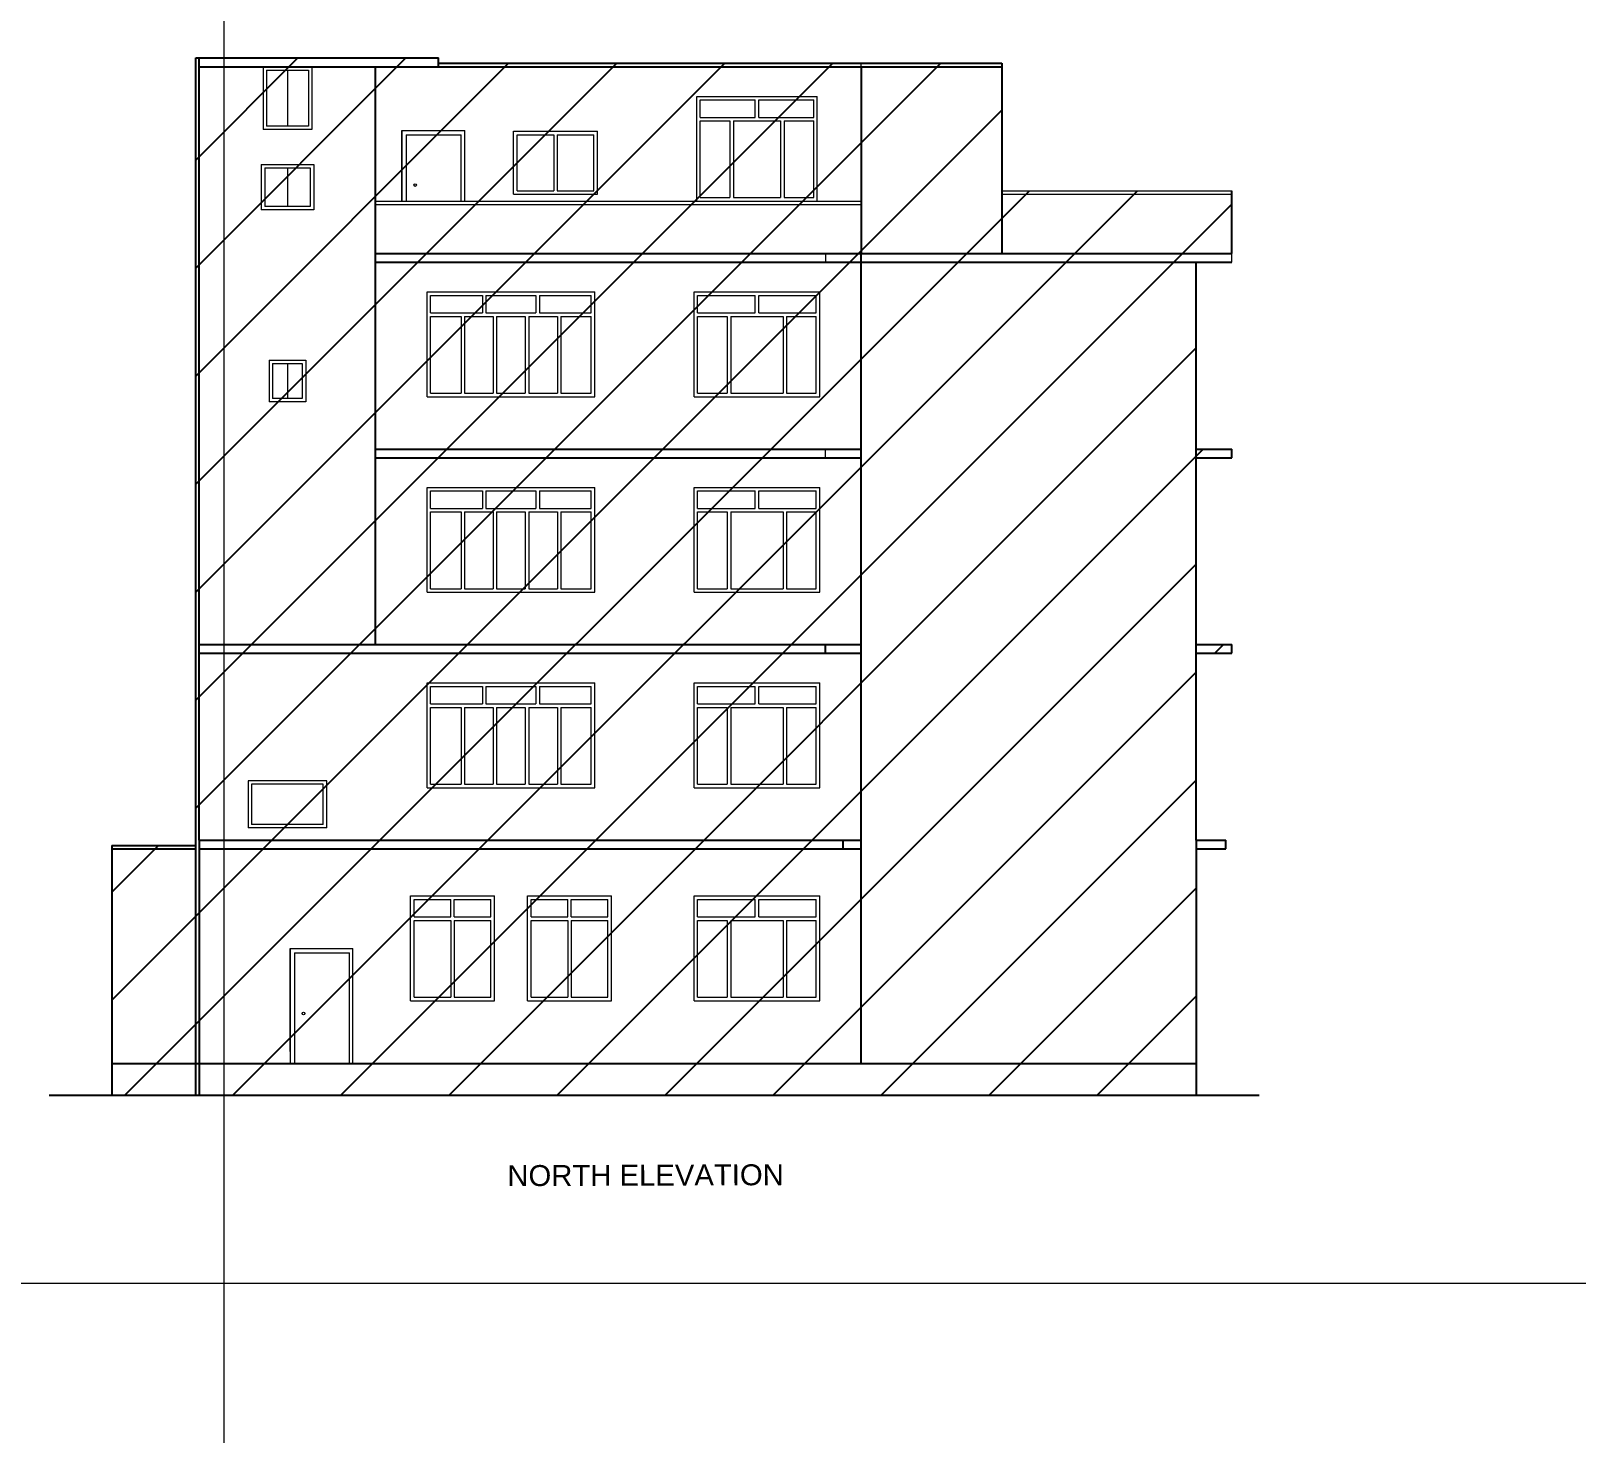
# Model space of a CAD drawing. Header units: inches. Extents: x 6873 to 34015, y -4436 to 8204.
# Drawn here: x 16381 to 17266, y -624 to 179 of the extents above; entities that cross this region are included whole.
import ezdxf

# ---------------------------------------------------------------- set-up
doc = ezdxf.new("R2010")
doc.units = ezdxf.units.IN
doc.header["$LTSCALE"] = 5
doc.header["$MEASUREMENT"] = 0
for name, color, linetype, lineweight in [('A-WALL', 7, 'Continuous', 9), ('DOOR', 62, 'Continuous', 0), ('ele1', 21, 'Continuous', 20), ('Railing', 43, 'Continuous', 18), ('win', 5, 'Continuous', 18)]:
    doc.layers.add(name, color=color, linetype=linetype, lineweight=lineweight)
doc.layers.add('column', color=4, linetype='Continuous')
doc.layers.add('WALL', color=7, linetype='Continuous')
doc.styles.add('DIMTEXT', font='arial.ttf', dxfattribs={"height": 8})

msp = doc.modelspace()

# ---------------------------------------------------------------- hatches: boundary and pattern name
at = {"layer": 'WALL', "linetype": 'ByBlock', "ltscale": 5, "true_color": 0xf8991e}
h = msp.add_hatch(dxfattribs=at)
h.set_pattern_fill('ANSI31', color=30, scale=350)
h.set_pattern_definition([(45, (9223.244, 3742.42), (-30.93592, 30.93592), [])])
h.paths.add_polyline_path([(16475.21, 163.45), (16475.21, -287.55), (16427.21, -287.55), (16427.21, -430.55), (17048.21, -430.55), (17048.21, -289.55), (17065.24, -289.55), (17065.24, -284.55), (17048.21, -284.55), (17048.21, -177.55), (17068.65, -177.55), (17068.65, -172.55), (17048.21, -172.55), (17048.21, -65.55), (17068.65, -65.55), (17068.65, -60.55), (17048.21, -60.55), (17048.21, 46.45), (17068.65, 46.45), (17068.65, 87.45), (16936.92, 87.45), (16936.92, 160.45), (16614.29, 160.45), (16614.29, 163.45)])

# ---------------------------------------------------------------- linework, layer by layer
at = {"layer": 'A-WALL', "ltscale": 5}
for p, q in [((16475.21, 163.45), (16477.29, 163.45)), ((16856.29, 158.45), (16856.29, 160.45)), ((16835.85, 51.45), (16835.85, 46.45)), ((17068.65, 46.45), (17068.65, 51.45)), ((16835.85, -65.55), (16835.85, -60.55))]:
    msp.add_line(p, q, dxfattribs=at)
msp.add_xline((16491.5, -1297.44), (0, 1), dxfattribs=at)
for centre, radius in [((15105.47, 278.39), 4288.21), ((16600.94, 90.69), 0.766), ((16536.94, -383.8), 0.766)]:
    msp.add_circle(centre, radius, dxfattribs=at)
at = {"layer": 'DOOR', "lineweight": 13}
for p, q in [((16593.29, 81.45), (16593.29, 121.94)), ((16593.29, 121.94), (16593.29, 81.45)), ((16593.29, 121.94), (16629.29, 121.94)), ((16595.79, 119.44), (16595.79, 81.45)), ((16595.79, 119.44), (16627.29, 119.44)), ((16627.29, 81.45), (16627.29, 119.44)), ((16629.29, 81.45), (16629.29, 121.94)), ((16529.29, -405.61), (16529.29, -346.55)), ((16529.29, -346.55), (16529.29, -412.55)), ((16529.29, -346.55), (16565.29, -346.55)), ((16531.79, -349.05), (16531.79, -412.55)), ((16531.79, -349.05), (16563.29, -349.05)), ((16563.29, -412.55), (16563.29, -349.05)), ((16565.29, -412.55), (16565.29, -346.55))]:
    msp.add_line(p, q, dxfattribs=at)
at = {"layer": 'ele1'}
msp.add_lwpolyline([(15605.87, 1616.89), (18690.84, 1616.89), (18690.84, -538.44), (15605.87, -538.44)], close=True, dxfattribs=at)
msp.add_lwpolyline([(15605.87, 1616.89), (18690.84, 1616.89), (18690.84, -538.44), (15605.87, -538.44)], close=True, dxfattribs=at)
at = {"layer": 'Railing', "color": 30}
for p, q in [((16578.29, 81.45), (16856.29, 81.45)), ((16936.92, 87.45), (17068.65, 87.45)), ((16936.92, 85.45), (17068.65, 85.45)), ((16578.29, 79.45), (16856.29, 79.45))]:
    msp.add_line(p, q, dxfattribs=at)
at = {"layer": 'WALL', "color": 2, "linetype": 'ByBlock', "ltscale": 5}
for p, q in [((16475.21, -430.55), (16475.21, 163.45)), ((16475.21, 163.45), (16614.29, 163.45)), ((16477.29, -284.55), (16477.29, 163.45)), ((16614.29, 158.45), (16614.29, 163.45)), ((16614.29, 160.45), (16936.92, 160.45)), ((16936.92, 160.45), (16936.92, 51.45)), ((16477.29, 158.45), (16614.29, 158.45)), ((16578.29, -172.55), (16578.29, 158.45)), ((16614.29, 158.45), (16936.92, 158.45)), ((16856.29, 158.45), (16856.29, 51.45)), ((17068.65, 51.45), (17068.65, 87.45)), ((16578.29, 51.45), (16936.92, 51.45)), ((16578.29, 46.45), (16856.29, 46.45)), ((16856.29, -412.55), (16856.29, 51.45)), ((16856.29, 46.45), (17068.65, 46.45)), ((16936.92, 51.45), (17068.65, 51.45)), ((17048.21, -172.55), (17048.21, 46.45)), ((16578.29, -60.55), (16856.29, -60.55)), ((17048.21, -60.55), (17068.65, -60.55)), ((17068.65, -65.55), (17068.65, -60.55)), ((16578.29, -65.55), (16856.29, -65.55)), ((16578.29, -172.55), (16578.29, -65.55)), ((17048.21, -65.55), (17068.65, -65.55)), ((16477.29, -172.55), (16856.29, -172.55)), ((16835.85, -177.55), (16835.85, -172.55)), ((17048.21, -172.55), (17068.65, -172.55)), ((17048.21, -284.55), (17048.21, -172.55)), ((17068.65, -177.55), (17068.65, -172.55)), ((16477.29, -177.55), (16856.29, -177.55)), ((17048.21, -177.55), (17068.65, -177.55)), ((16427.21, -287.55), (16475.21, -287.55)), ((16427.21, -287.55), (16427.21, -430.55)), ((16427.21, -289.55), (16475.21, -289.55)), ((16477.29, -284.55), (16856.29, -284.55)), ((16477.29, -284.55), (16477.29, -430.55)), ((16477.29, -289.55), (16856.29, -289.55)), ((16846.07, -289.55), (16846.07, -284.55)), ((17048.21, -284.55), (17065.24, -284.55)), ((17048.21, -284.55), (17048.21, -430.55)), ((17048.21, -289.55), (17065.24, -289.55)), ((17065.24, -289.55), (17065.24, -284.55)), ((16427.21, -412.55), (17048.21, -412.55)), ((16391.21, -430.55), (17084.21, -430.55))]:
    msp.add_line(p, q, dxfattribs=at)
at = {"layer": 'win'}
for p, q in [((16513.79, 158.45), (16513.79, 122.45)), ((16513.79, 158.45), (16541.79, 158.45)), ((16515.79, 156.45), (16515.79, 124.45)), ((16515.79, 156.45), (16539.79, 156.45)), ((16527.79, 156.45), (16527.79, 124.45)), ((16539.79, 156.45), (16539.79, 124.45)), ((16541.79, 158.45), (16541.79, 122.45)), ((16762.17, 141.45), (16831.17, 141.45)), ((16762.17, 81.45), (16762.17, 141.45)), ((16764.17, 139.45), (16795.67, 139.45)), ((16764.17, 129.45), (16764.17, 139.45)), ((16795.67, 129.45), (16795.67, 139.45)), ((16797.67, 139.45), (16829.17, 139.45)), ((16797.67, 129.45), (16797.67, 139.45)), ((16829.17, 129.45), (16829.17, 139.45)), ((16831.17, 81.45), (16831.17, 141.45)), ((16539.79, 124.45), (16515.79, 124.45)), ((16764.17, 129.45), (16795.67, 129.45)), ((16764.17, 127.45), (16781.17, 127.45)), ((16764.17, 83.45), (16764.17, 127.45)), ((16781.17, 127.45), (16781.17, 83.45)), ((16783.17, 127.45), (16810.17, 127.45)), ((16783.17, 127.45), (16783.17, 83.45)), ((16797.67, 129.45), (16829.17, 129.45)), ((16810.17, 127.45), (16810.17, 83.45)), ((16812.17, 127.45), (16829.17, 127.45)), ((16812.17, 127.45), (16812.17, 83.45)), ((16829.17, 83.45), (16829.17, 127.45)), ((16541.79, 122.45), (16513.79, 122.45)), ((16657.29, 121.45), (16705.29, 121.45)), ((16657.29, 85.45), (16657.29, 121.45)), ((16659.29, 87.45), (16659.29, 119.45)), ((16659.29, 119.45), (16680.29, 119.45)), ((16680.29, 119.45), (16680.29, 87.45)), ((16682.29, 119.45), (16703.29, 119.45)), ((16682.29, 119.45), (16682.29, 87.45)), ((16703.29, 87.45), (16703.29, 119.45)), ((16705.29, 85.45), (16705.29, 121.45)), ((16512.79, 102.45), (16512.79, 76.45)), ((16512.79, 102.45), (16542.79, 102.45)), ((16514.79, 100.45), (16514.79, 78.45)), ((16514.79, 100.45), (16540.79, 100.45)), ((16527.79, 100.45), (16527.79, 78.45)), ((16540.79, 100.45), (16540.79, 78.45)), ((16542.79, 102.45), (16542.79, 76.45)), ((16657.29, 85.45), (16705.29, 85.45)), ((16659.29, 87.45), (16680.29, 87.45)), ((16682.29, 87.45), (16703.29, 87.45)), ((16762.17, 81.45), (16831.17, 81.45)), ((16764.17, 83.45), (16781.17, 83.45)), ((16783.17, 83.45), (16810.17, 83.45)), ((16812.17, 83.45), (16829.17, 83.45)), ((16542.79, 76.45), (16512.79, 76.45)), ((16540.79, 78.45), (16514.79, 78.45)), ((16607.79, 29.45), (16703.79, 29.45)), ((16607.79, -30.55), (16607.79, 29.45)), ((16609.79, 27.45), (16639.45, 27.45)), ((16609.79, 17.45), (16609.79, 27.45)), ((16639.45, 27.45), (16639.45, 17.45)), ((16641.45, 27.45), (16670.12, 27.45)), ((16641.45, 27.45), (16641.45, 17.45)), ((16670.12, 27.45), (16670.12, 17.45)), ((16672.12, 27.45), (16701.79, 27.45)), ((16672.12, 27.45), (16672.12, 17.45)), ((16701.79, 17.45), (16701.79, 27.45)), ((16703.79, -30.55), (16703.79, 29.45)), ((16760.67, 29.45), (16832.67, 29.45)), ((16760.67, -30.55), (16760.67, 29.45)), ((16762.67, 27.45), (16795.67, 27.45)), ((16762.67, 17.45), (16762.67, 27.45)), ((16795.67, 17.45), (16795.67, 27.45)), ((16797.67, 27.45), (16830.67, 27.45)), ((16797.67, 17.45), (16797.67, 27.45)), ((16830.67, 17.45), (16830.67, 27.45)), ((16832.67, -30.55), (16832.67, 29.45)), ((16609.79, 17.45), (16639.45, 17.45)), ((16609.79, 15.45), (16627.19, 15.45)), ((16609.79, -28.55), (16609.79, 15.45)), ((16627.19, 15.45), (16627.19, -28.55)), ((16629.19, 15.45), (16645.59, 15.45)), ((16629.19, 15.45), (16629.19, -28.55)), ((16641.45, 17.45), (16670.12, 17.45)), ((16645.59, 15.45), (16645.59, -28.55)), ((16647.59, 15.45), (16663.99, 15.45)), ((16647.59, 15.45), (16647.59, -28.55)), ((16663.99, 15.45), (16663.99, -28.55)), ((16665.99, 15.45), (16682.39, 15.45)), ((16665.99, 15.45), (16665.99, -28.55)), ((16672.12, 17.45), (16701.79, 17.45)), ((16682.39, 15.45), (16682.39, -28.55)), ((16684.39, 15.45), (16701.79, 15.45)), ((16684.39, 15.45), (16684.39, -28.55)), ((16701.79, -28.55), (16701.79, 15.45)), ((16762.67, 17.45), (16795.67, 17.45)), ((16762.67, 15.45), (16779.67, 15.45)), ((16762.67, -28.55), (16762.67, 15.45)), ((16779.67, 15.45), (16779.67, -28.55)), ((16781.67, 15.45), (16811.67, 15.45)), ((16781.67, 15.45), (16781.67, -28.55)), ((16797.67, 17.45), (16830.67, 17.45)), ((16811.67, 15.45), (16811.67, -28.55)), ((16813.67, 15.45), (16830.67, 15.45)), ((16813.67, 15.45), (16813.67, -28.55)), ((16830.67, -28.55), (16830.67, 15.45)), ((16517.29, -9.55), (16517.29, -33.55)), ((16517.29, -9.55), (16538.29, -9.55)), ((16519.29, -11.55), (16519.29, -31.55)), ((16519.29, -11.55), (16536.29, -11.55)), ((16527.79, -11.55), (16527.79, -31.55)), ((16536.29, -11.55), (16536.29, -31.55)), ((16538.29, -9.55), (16538.29, -33.55)), ((16538.29, -33.55), (16517.29, -33.55)), ((16536.29, -31.55), (16519.29, -31.55)), ((16607.79, -30.55), (16703.79, -30.55)), ((16609.79, -28.55), (16627.19, -28.55)), ((16629.19, -28.55), (16645.59, -28.55)), ((16647.59, -28.55), (16663.99, -28.55)), ((16665.99, -28.55), (16682.39, -28.55)), ((16684.39, -28.55), (16701.79, -28.55)), ((16760.67, -30.55), (16832.67, -30.55)), ((16762.67, -28.55), (16779.67, -28.55)), ((16781.67, -28.55), (16811.67, -28.55)), ((16813.67, -28.55), (16830.67, -28.55)), ((16607.79, -82.55), (16703.79, -82.55)), ((16607.79, -142.55), (16607.79, -82.55)), ((16609.79, -84.55), (16639.45, -84.55)), ((16609.79, -94.55), (16609.79, -84.55)), ((16639.45, -84.55), (16639.45, -94.55)), ((16641.45, -84.55), (16670.12, -84.55)), ((16641.45, -84.55), (16641.45, -94.55)), ((16670.12, -84.55), (16670.12, -94.55)), ((16672.12, -84.55), (16701.79, -84.55)), ((16672.12, -84.55), (16672.12, -94.55)), ((16701.79, -94.55), (16701.79, -84.55)), ((16703.79, -142.55), (16703.79, -82.55)), ((16760.67, -82.55), (16832.67, -82.55)), ((16760.67, -142.55), (16760.67, -82.55)), ((16762.67, -84.55), (16795.67, -84.55)), ((16762.67, -94.55), (16762.67, -84.55)), ((16795.67, -94.55), (16795.67, -84.55)), ((16797.67, -84.55), (16830.67, -84.55)), ((16797.67, -94.55), (16797.67, -84.55)), ((16830.67, -94.55), (16830.67, -84.55)), ((16832.67, -142.55), (16832.67, -82.55)), ((16609.79, -94.55), (16639.45, -94.55)), ((16609.79, -96.55), (16627.19, -96.55)), ((16609.79, -140.55), (16609.79, -96.55)), ((16627.19, -96.55), (16627.19, -140.55)), ((16629.19, -96.55), (16645.59, -96.55)), ((16629.19, -96.55), (16629.19, -140.55)), ((16641.45, -94.55), (16670.12, -94.55)), ((16645.59, -96.55), (16645.59, -140.55)), ((16647.59, -96.55), (16663.99, -96.55)), ((16647.59, -96.55), (16647.59, -140.55)), ((16663.99, -96.55), (16663.99, -140.55)), ((16665.99, -96.55), (16682.39, -96.55)), ((16665.99, -96.55), (16665.99, -140.55)), ((16672.12, -94.55), (16701.79, -94.55)), ((16682.39, -96.55), (16682.39, -140.55)), ((16684.39, -96.55), (16701.79, -96.55)), ((16684.39, -96.55), (16684.39, -140.55)), ((16701.79, -140.55), (16701.79, -96.55)), ((16762.67, -94.55), (16795.67, -94.55)), ((16762.67, -96.55), (16779.67, -96.55)), ((16762.67, -140.55), (16762.67, -96.55)), ((16779.67, -96.55), (16779.67, -140.55)), ((16781.67, -96.55), (16811.67, -96.55)), ((16781.67, -96.55), (16781.67, -140.55)), ((16797.67, -94.55), (16830.67, -94.55)), ((16811.67, -96.55), (16811.67, -140.55)), ((16813.67, -96.55), (16830.67, -96.55)), ((16813.67, -96.55), (16813.67, -140.55)), ((16830.67, -140.55), (16830.67, -96.55)), ((16609.79, -140.55), (16627.19, -140.55)), ((16629.19, -140.55), (16645.59, -140.55)), ((16647.59, -140.55), (16663.99, -140.55)), ((16665.99, -140.55), (16682.39, -140.55)), ((16684.39, -140.55), (16701.79, -140.55)), ((16762.67, -140.55), (16779.67, -140.55)), ((16781.67, -140.55), (16811.67, -140.55)), ((16813.67, -140.55), (16830.67, -140.55)), ((16607.79, -142.55), (16703.79, -142.55)), ((16760.67, -142.55), (16832.67, -142.55)), ((16607.79, -194.55), (16703.79, -194.55)), ((16607.79, -254.55), (16607.79, -194.55)), ((16703.79, -254.55), (16703.79, -194.55)), ((16760.67, -194.55), (16832.67, -194.55)), ((16760.67, -254.55), (16760.67, -194.55)), ((16832.67, -254.55), (16832.67, -194.55)), ((16609.79, -196.55), (16639.45, -196.55)), ((16609.79, -206.55), (16609.79, -196.55)), ((16639.45, -196.55), (16639.45, -206.55)), ((16641.45, -196.55), (16670.12, -196.55)), ((16641.45, -196.55), (16641.45, -206.55)), ((16670.12, -196.55), (16670.12, -206.55)), ((16672.12, -196.55), (16701.79, -196.55)), ((16672.12, -196.55), (16672.12, -206.55)), ((16701.79, -206.55), (16701.79, -196.55)), ((16762.67, -196.55), (16795.67, -196.55)), ((16762.67, -206.55), (16762.67, -196.55)), ((16795.67, -206.55), (16795.67, -196.55)), ((16797.67, -196.55), (16830.67, -196.55)), ((16797.67, -206.55), (16797.67, -196.55)), ((16830.67, -206.55), (16830.67, -196.55)), ((16609.79, -206.55), (16639.45, -206.55)), ((16609.79, -208.55), (16627.19, -208.55)), ((16609.79, -252.55), (16609.79, -208.55)), ((16627.19, -208.55), (16627.19, -252.55)), ((16629.19, -208.55), (16645.59, -208.55)), ((16629.19, -208.55), (16629.19, -252.55)), ((16641.45, -206.55), (16670.12, -206.55)), ((16645.59, -208.55), (16645.59, -252.55)), ((16647.59, -208.55), (16663.99, -208.55)), ((16647.59, -208.55), (16647.59, -252.55)), ((16663.99, -208.55), (16663.99, -252.55)), ((16665.99, -208.55), (16682.39, -208.55)), ((16665.99, -208.55), (16665.99, -252.55)), ((16672.12, -206.55), (16701.79, -206.55)), ((16682.39, -208.55), (16682.39, -252.55)), ((16684.39, -208.55), (16701.79, -208.55)), ((16684.39, -208.55), (16684.39, -252.55)), ((16701.79, -252.55), (16701.79, -208.55)), ((16762.67, -206.55), (16795.67, -206.55)), ((16762.67, -208.55), (16779.67, -208.55)), ((16762.67, -252.55), (16762.67, -208.55)), ((16779.67, -208.55), (16779.67, -252.55)), ((16781.67, -208.55), (16811.67, -208.55)), ((16781.67, -208.55), (16781.67, -252.55)), ((16797.67, -206.55), (16830.67, -206.55)), ((16811.67, -208.55), (16811.67, -252.55)), ((16813.67, -208.55), (16830.67, -208.55)), ((16813.67, -208.55), (16813.67, -252.55)), ((16830.67, -252.55), (16830.67, -208.55)), ((16550.27, -250.55), (16505.27, -250.55)), ((16505.27, -250.55), (16505.27, -277.55)), ((16548.27, -252.55), (16507.27, -252.55)), ((16507.27, -252.55), (16507.27, -275.55)), ((16548.27, -275.55), (16548.27, -252.55)), ((16550.27, -277.55), (16550.27, -250.55)), ((16607.79, -254.55), (16703.79, -254.55)), ((16609.79, -252.55), (16627.19, -252.55)), ((16629.19, -252.55), (16645.59, -252.55)), ((16647.59, -252.55), (16663.99, -252.55)), ((16665.99, -252.55), (16682.39, -252.55)), ((16684.39, -252.55), (16701.79, -252.55)), ((16760.67, -254.55), (16832.67, -254.55)), ((16762.67, -252.55), (16779.67, -252.55)), ((16781.67, -252.55), (16811.67, -252.55)), ((16813.67, -252.55), (16830.67, -252.55)), ((16550.27, -277.55), (16505.27, -277.55)), ((16548.27, -275.55), (16507.27, -275.55)), ((16598.29, -316.55), (16646.29, -316.55)), ((16598.29, -376.55), (16598.29, -316.55)), ((16600.29, -318.55), (16621.29, -318.55)), ((16600.29, -328.55), (16600.29, -318.55)), ((16621.29, -328.55), (16621.29, -318.55)), ((16623.29, -318.55), (16644.29, -318.55)), ((16623.29, -328.55), (16623.29, -318.55)), ((16644.29, -328.55), (16644.29, -318.55)), ((16646.29, -376.55), (16646.29, -316.55)), ((16665.29, -316.55), (16713.29, -316.55)), ((16665.29, -376.55), (16665.29, -316.55)), ((16667.29, -318.55), (16688.29, -318.55)), ((16667.29, -328.55), (16667.29, -318.55)), ((16688.29, -328.55), (16688.29, -318.55)), ((16690.29, -318.55), (16711.29, -318.55)), ((16690.29, -328.55), (16690.29, -318.55)), ((16711.29, -328.55), (16711.29, -318.55)), ((16713.29, -376.55), (16713.29, -316.55)), ((16760.67, -316.55), (16832.67, -316.55)), ((16760.67, -376.55), (16760.67, -316.55)), ((16762.67, -318.55), (16795.67, -318.55)), ((16762.67, -328.55), (16762.67, -318.55)), ((16795.67, -328.55), (16795.67, -318.55)), ((16797.67, -318.55), (16830.67, -318.55)), ((16797.67, -328.55), (16797.67, -318.55)), ((16830.67, -328.55), (16830.67, -318.55)), ((16832.67, -376.55), (16832.67, -316.55)), ((16600.29, -328.55), (16621.29, -328.55)), ((16600.29, -374.55), (16600.29, -330.55)), ((16600.29, -330.55), (16621.29, -330.55)), ((16621.29, -330.55), (16621.29, -374.55)), ((16623.29, -328.55), (16644.29, -328.55)), ((16623.29, -330.55), (16644.29, -330.55)), ((16623.29, -330.55), (16623.29, -374.55)), ((16644.29, -374.55), (16644.29, -330.55)), ((16667.29, -328.55), (16688.29, -328.55)), ((16667.29, -374.55), (16667.29, -330.55)), ((16667.29, -330.55), (16688.29, -330.55)), ((16688.29, -330.55), (16688.29, -374.55)), ((16690.29, -328.55), (16711.29, -328.55)), ((16690.29, -330.55), (16711.29, -330.55)), ((16690.29, -330.55), (16690.29, -374.55)), ((16711.29, -374.55), (16711.29, -330.55)), ((16762.67, -328.55), (16795.67, -328.55)), ((16762.67, -330.55), (16779.67, -330.55)), ((16762.67, -374.55), (16762.67, -330.55)), ((16779.67, -330.55), (16779.67, -374.55)), ((16781.67, -330.55), (16811.67, -330.55)), ((16781.67, -330.55), (16781.67, -374.55)), ((16797.67, -328.55), (16830.67, -328.55)), ((16811.67, -330.55), (16811.67, -374.55)), ((16813.67, -330.55), (16830.67, -330.55)), ((16813.67, -330.55), (16813.67, -374.55)), ((16830.67, -374.55), (16830.67, -330.55)), ((16598.29, -376.55), (16646.29, -376.55)), ((16600.29, -374.55), (16621.29, -374.55)), ((16623.29, -374.55), (16644.29, -374.55)), ((16665.29, -376.55), (16713.29, -376.55)), ((16667.29, -374.55), (16688.29, -374.55)), ((16690.29, -374.55), (16711.29, -374.55)), ((16760.67, -376.55), (16832.67, -376.55)), ((16762.67, -374.55), (16779.67, -374.55)), ((16781.67, -374.55), (16811.67, -374.55)), ((16813.67, -374.55), (16830.67, -374.55))]:
    msp.add_line(p, q, dxfattribs=at)

# ---------------------------------------------------------------- texts
at = {"layer": 'column', "color": 0, "insert": (16732.86, -470.47), "char_height": 12, "width": 216.2725, "attachment_point": 2, "rotation": 0.20566, "style": 'DIMTEXT'}
msp.add_mtext('NORTH ELEVATION', dxfattribs=at)

doc.saveas('drawing.dxf')
